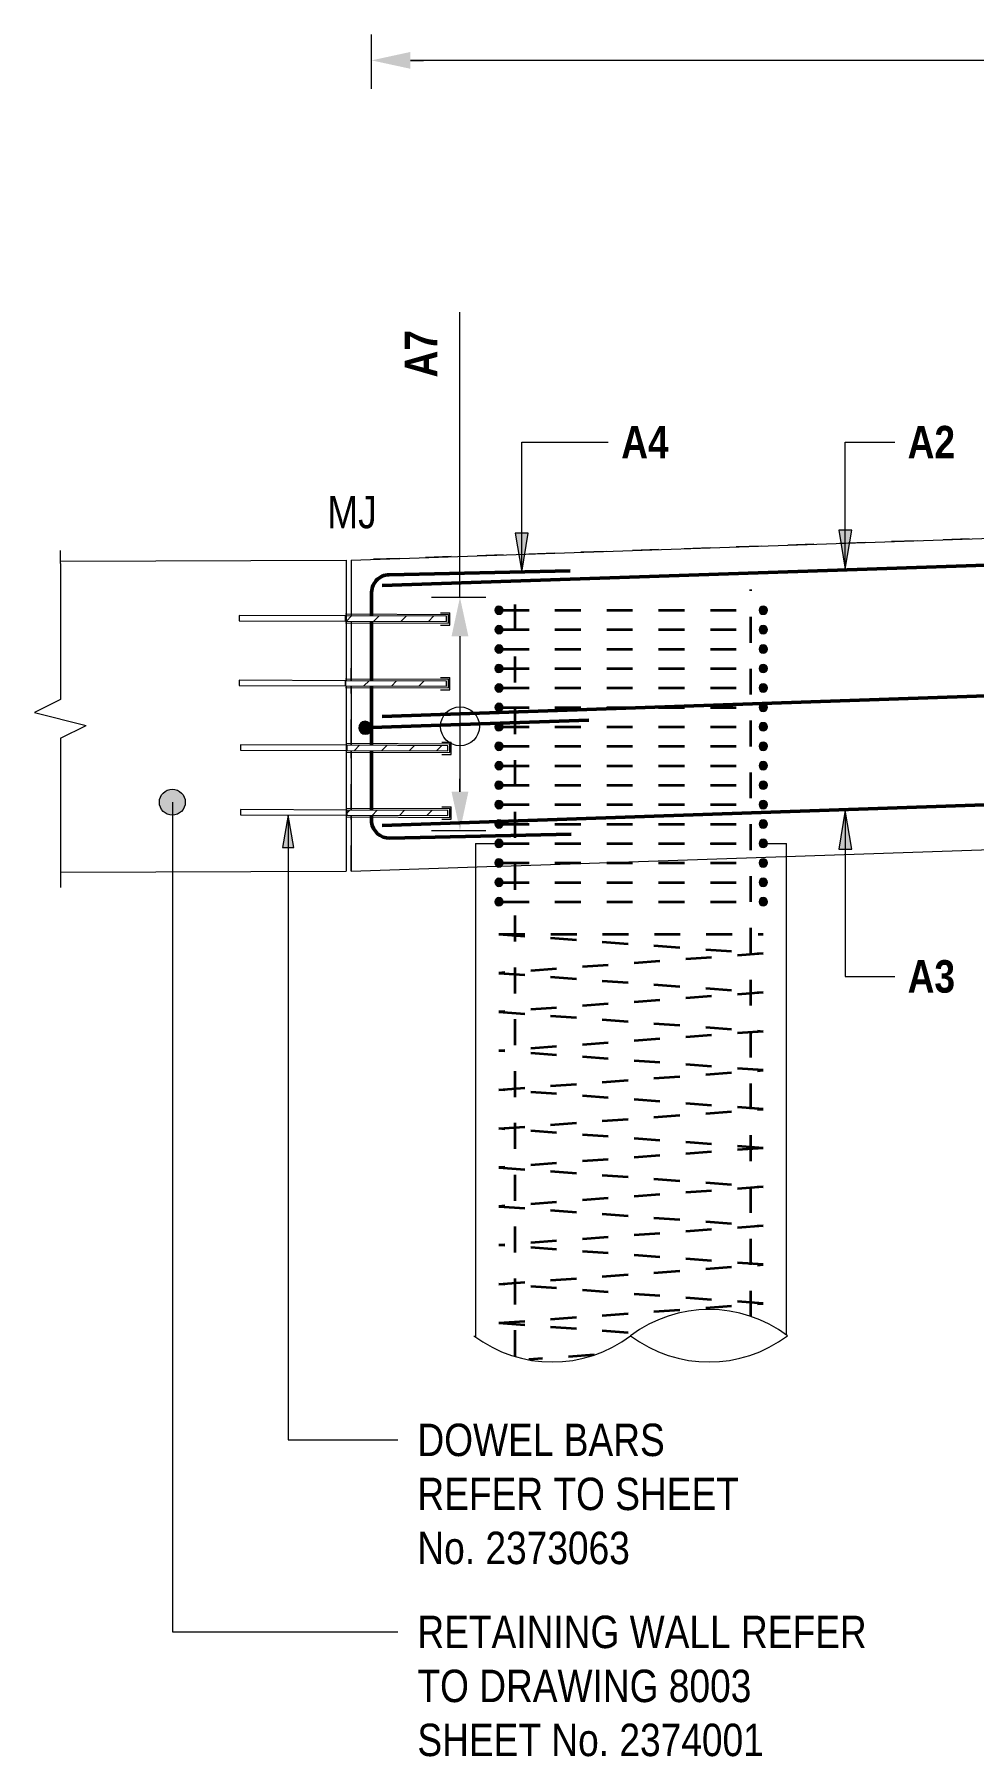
# Model space of a CAD drawing. Header units: metres. Extents: x 0 to 41, y -510 to 23.
# Drawn here: x 27.28 to 30.91, y 16.22 to 22.87 of the extents above; entities that cross this region are included whole.
import ezdxf

# ---------------------------------------------------------------- set-up
doc = ezdxf.new("R2010")
doc.units = ezdxf.units.M
doc.linetypes.add('JacobsCenter', pattern=[0.015, 0.009, -0.0015, 0.003, -0.0015])
doc.linetypes.add('JacobsDash', pattern=[0.0045, 0.003, -0.0015])
for name, color, linetype, lineweight in [('A-ANNO-NOTE', 7, 'Continuous', 9), ('A-DETL', 7, 'Continuous', 13), ('A-DETL-GENF', 7, 'Continuous', 9), ('G-ANNO-TEXT', 7, 'Continuous', 9), ('S-BEAM', 7, 'Continuous', 50), ('S-BEAM-HDLN', 7, 'JacobsDash', 18), ('S-FNDN', 7, 'Continuous', 50), ('S-FNDN-HDLN', 7, 'JacobsDash', 18)]:
    doc.layers.add(name, color=color, linetype=linetype, lineweight=lineweight)
doc.styles.add('Arial Narrow_5', font='ARIALN.TTF', dxfattribs={"height": 0.125})
doc.styles.add('Arial Narrow_B_2', font='ARIALNB.TTF', dxfattribs={"height": 0.125})
pattern_1 = [(45, (53.838435, 10.849), (-0.053033, 0.053033), [])]

# ---------------------------------------------------------------- blocks, each defined once
blk = doc.blocks.new('01_SFO_FRP_Pile_CastInPlace_CS_BR08 - CAST-IN-PLACE PILE - 1200-8661189-DRG-2873071 - ABUTMENT A1 REINFORCEMENT ELEVATION')
at = {"layer": 'S-FNDN', "lineweight": 13}
for p, q in [((1104.0323, 17.8482), (1104.0323, 19.6954)), ((1102.8323, 19.6544), (1102.8323, 17.8417))]:
    blk.add_line(p, q, dxfattribs=at)
at = {"layer": 'S-FNDN-HDLN', "lineweight": 13}
for p, q in [((1102.8323, 19.7453), (1102.8323, 19.6545)), ((1102.8323, 19.7453), (1102.9052, 19.7453)), ((1102.9382, 19.7453), (1103.9275, 19.7453)), ((1103.9595, 19.7453), (1104.0125, 19.7453)), ((1104.0125, 19.7453), (1104.0323, 19.7453)), ((1104.0323, 19.6955), (1104.0323, 19.7453))]:
    blk.add_line(p, q, dxfattribs=at)
blk = doc.blocks.new('03_SFR_ACS_Abutment_BR08_Retaining wall CS - ABUTMENT SOUTH WEST_B08-7985321-DRG-2873071 - ABUTMENT A1 REINFORCEMENT ELEVATION')
at = {"layer": 'S-BEAM', "lineweight": 13}
for p, q in [((1102.3524, 20.8387), (1112.332, 21.1799)), ((1102.3524, 20.8387), (1102.3523, 20.6232)), ((1102.3522, 20.6032), (1102.3521, 20.3732)), ((1102.3521, 20.3532), (1102.3519, 20.1241)), ((1102.3519, 20.1041), (1102.3517, 19.8741)), ((1102.3517, 19.8541), (1102.3515, 19.638)), ((1102.9321, 19.6578), (1104.9149, 19.7256)), ((1102.3515, 19.638), (1102.9134, 19.6572))]:
    blk.add_line(p, q, dxfattribs=at)
at = {"layer": 'S-BEAM-HDLN', "color": 8, "lineweight": 13, "true_color": 0x808080}
for p, q in [((1102.3528, 20.6232), (1102.353, 20.8387)), ((1102.3526, 20.3732), (1102.3528, 20.6032)), ((1102.3524, 20.1241), (1102.3526, 20.3532)), ((1102.3523, 19.8741), (1102.3524, 20.1041)), ((1102.3521, 19.638), (1102.3522, 19.8541))]:
    blk.add_line(p, q, dxfattribs=at)
blk = doc.blocks.new('S_Det_Reinf_Bar Section_2D Grey - N32-6361576-DRG-2873071 - ABUTMENT A1 REINFORCEMENT ELEVATION')
at = {"layer": 'A-DETL-GENF', "true_color": 0x808080}
blk.add_hatch(color=8, dxfattribs=at).paths.add_polyline_path([(1110.9223, 19.7778), (1110.9265, 19.7783), (1110.9303, 19.7799), (1110.9336, 19.7824), (1110.9362, 19.7858), (1110.9378, 19.7896), (1110.9383, 19.7938), (1110.9378, 19.7979), (1110.9362, 19.8018), (1110.9336, 19.8051), (1110.9303, 19.8076), (1110.9265, 19.8092), (1110.9223, 19.8098), (1110.9182, 19.8092), (1110.9143, 19.8076), (1110.911, 19.8051), (1110.9085, 19.8018), (1110.9069, 19.7979), (1110.9063, 19.7938), (1110.9069, 19.7896), (1110.9085, 19.7858), (1110.911, 19.7824), (1110.9143, 19.7799), (1110.9182, 19.7783)])
at = {"layer": 'A-DETL-GENF', "color": 8, "lineweight": 18, "true_color": 0x808080}
for start, end in [(0, 180), (180, 0)]:
    blk.add_arc((1110.9223, 19.7938), 0.016, start, end, dxfattribs=at)
blk = doc.blocks.new('S_Det_Reinf_Bar Section_2D Grey - N32-6361679-DRG-2873071 - ABUTMENT A1 REINFORCEMENT ELEVATION')
at = {"layer": 'A-DETL-GENF', "true_color": 0x808080}
blk.add_hatch(color=8, dxfattribs=at).paths.add_polyline_path([(1111.9423, 19.7778), (1111.9465, 19.7783), (1111.9503, 19.7799), (1111.9536, 19.7824), (1111.9562, 19.7858), (1111.9578, 19.7896), (1111.9583, 19.7938), (1111.9578, 19.7979), (1111.9562, 19.8018), (1111.9536, 19.8051), (1111.9503, 19.8076), (1111.9465, 19.8092), (1111.9423, 19.8098), (1111.9382, 19.8092), (1111.9343, 19.8076), (1111.931, 19.8051), (1111.9285, 19.8018), (1111.9269, 19.7979), (1111.9263, 19.7938), (1111.9269, 19.7896), (1111.9285, 19.7858), (1111.931, 19.7824), (1111.9343, 19.7799), (1111.9382, 19.7783)])
at = {"layer": 'A-DETL-GENF', "color": 8, "lineweight": 18, "true_color": 0x808080}
for start, end in [(0, 180), (180, 0)]:
    blk.add_arc((1111.9423, 19.7938), 0.016, start, end, dxfattribs=at)
blk = doc.blocks.new('S_Det_Reinf_Bar Section_2D Grey - N32-V18-DRG-2873071 - ABUTMENT A1 REINFORCEMENT ELEVATION')
at = {"layer": 'A-DETL-GENF', "true_color": 0x808080}
blk.add_hatch(color=8, dxfattribs=at).paths.add_polyline_path([(1102.9223, 19.9543), (1102.9265, 19.9549), (1102.9303, 19.9565), (1102.9336, 19.959), (1102.9362, 19.9623), (1102.9378, 19.9662), (1102.9381, 19.9717), (1102.9378, 19.9745), (1102.9362, 19.9783), (1102.9336, 19.9817), (1102.9303, 19.9842), (1102.9265, 19.9858), (1102.9223, 19.9863), (1102.9182, 19.9858), (1102.9143, 19.9842), (1102.911, 19.9817), (1102.9079, 19.977), (1102.9069, 19.9745), (1102.9063, 19.9703), (1102.9069, 19.9662), (1102.9085, 19.9623), (1102.911, 19.959), (1102.9143, 19.9565), (1102.9182, 19.9549)])
at = {"layer": 'A-DETL-GENF', "color": 8, "lineweight": 18, "true_color": 0x808080}
for start, end in [(0, 180), (180, 0)]:
    blk.add_arc((1102.9223, 19.9703), 0.016, start, end, dxfattribs=at)
blk = doc.blocks.new('S_Det_Reinf_Bar Section_2D Grey - N32-V19-DRG-2873071 - ABUTMENT A1 REINFORCEMENT ELEVATION')
at = {"layer": 'A-DETL-GENF', "true_color": 0x808080}
blk.add_hatch(color=8, dxfattribs=at).paths.add_polyline_path([(1103.9423, 19.9543), (1103.9465, 19.9549), (1103.9503, 19.9565), (1103.9536, 19.959), (1103.9562, 19.9623), (1103.9578, 19.9662), (1103.9581, 19.9717), (1103.9578, 19.9745), (1103.9562, 19.9783), (1103.9536, 19.9817), (1103.9503, 19.9842), (1103.9465, 19.9858), (1103.9423, 19.9863), (1103.9382, 19.9858), (1103.9343, 19.9842), (1103.931, 19.9817), (1103.9285, 19.9783), (1103.9269, 19.9745), (1103.9263, 19.9703), (1103.9269, 19.9662), (1103.9285, 19.9623), (1103.931, 19.959), (1103.9343, 19.9565), (1103.9382, 19.9549)])
at = {"layer": 'A-DETL-GENF', "color": 8, "lineweight": 18, "true_color": 0x808080}
for start, end in [(0, 180), (180, 0)]:
    blk.add_arc((1103.9423, 19.9703), 0.016, start, end, dxfattribs=at)
blk = doc.blocks.new('CS_DET_Rebar Combined - Multiple Bar-7574217-DRG-2873071 - ABUTMENT A1 REINFORCEMENT ELEVATION')
at = {"layer": 'A-DETL-GENF'}
blk.add_hatch(color=256, dxfattribs=at).paths.add_polyline_path([(1102.4073, 20.1666), (1102.4137, 20.1676), (1102.4196, 20.1704), (1102.4247, 20.1745), (1102.4285, 20.1798), (1102.4308, 20.1859), (1102.4314, 20.1924), (1102.4303, 20.1989), (1102.4276, 20.2048), (1102.4235, 20.2098), (1102.4182, 20.2136), (1102.4121, 20.2159), (1102.4056, 20.2165), (1102.3991, 20.2155), (1102.3932, 20.2128), (1102.3881, 20.2086), (1102.3844, 20.2033), (1102.3821, 20.1972), (1102.3814, 20.1907), (1102.3825, 20.1843), (1102.3852, 20.1783), (1102.3894, 20.1733), (1102.3947, 20.1695), (1102.4008, 20.1672)])
at = {"layer": 'A-DETL-GENF', "lineweight": 50}
blk.add_line((1102.4314, 20.1924), (1103.2696, 20.2211), dxfattribs=at)
at = {"layer": 'A-DETL-GENF'}
for start, end in [(1.95796, 181.95796), (181.95796, 1.95796)]:
    blk.add_arc((1102.4064, 20.1916), 0.025, start, end, dxfattribs=at)
blk = doc.blocks.new('T2DExtentArrowReinf2 - Extent-7964089-DRG-2873071 - ABUTMENT A1 REINFORCEMENT ELEVATION')
at = {"layer": 'A-DETL-GENF'}
for p, q in [((1102.4307, 22.6567), (1102.4307, 22.7667)), ((1112.1331, 22.7667), (1102.5807, 22.7667))]:
    blk.add_line(p, q, dxfattribs=at)
blk = doc.blocks.new('T2DExtentArrowReinf2 - Extent-7964361-DRG-2873071 - ABUTMENT A1 REINFORCEMENT ELEVATION')
at = {"layer": 'A-DETL-GENF'}
for p, q in [((1102.7818, 20.6948), (1102.6618, 20.6948)), ((1102.7718, 20.5448), (1102.7718, 19.9448)), ((1102.6618, 19.7948), (1102.7718, 19.7948))]:
    blk.add_line(p, q, dxfattribs=at)
blk = doc.blocks.new('BreakLine - BreakLine-7967000-DRG-2873071 - ABUTMENT A1 REINFORCEMENT ELEVATION')
at = {"layer": 'A-DETL-GENF', "lineweight": 13}
for p, q in [((1101.2295, 20.826), (1101.2295, 20.301)), ((1101.2295, 20.151), (1101.2295, 19.626))]:
    blk.add_line(p, q, dxfattribs=at)
blk = doc.blocks.new('CS_DET_Pile-Column_BreakLine - CS_Tubular BreakLine-8101063-DRG-2873071 - ABUTMENT A1 REINFORCEMENT ELEVATION')
at = {"layer": 'A-DETL-GENF', "lineweight": 18}
for centre, start, end in [((1103.7332, 17.4452), 52.95733, 127.04267), ((1103.1282, 18.2469), 232.95733, 307.04267), ((1103.7332, 18.2469), 232.95733, 307.04267)]:
    blk.add_arc(centre, 0.5021, start, end, dxfattribs=at)

msp = doc.modelspace()

# ---------------------------------------------------------------- hatches: boundary and pattern name
at = {"layer": 'A-ANNO-NOTE'}
for points in [[(28.7321, 22.7342), (28.7321, 22.7992), (28.5821, 22.7667)], [(28.8908, 20.5448), (28.9558, 20.5448), (28.9233, 20.6948), (28.899, 20.5826)], [(28.9233, 19.7948), (28.9558, 19.9448), (28.8908, 19.9448), (28.8997, 19.9035)]]:
    msp.add_hatch(color=256, dxfattribs=at).paths.add_polyline_path(points)
at = {"layer": 'A-DETL-GENF', "true_color": 0x888888}
h = msp.add_hatch(dxfattribs=at)
h.set_pattern_fill('FP_2', color=252, style=0, pattern_type=2)
h.set_pattern_definition(pattern_1)
h.paths.add_polyline_path([(28.8714, 20.6017), (28.8714, 20.6217), (28.4814, 20.6233), (28.4814, 20.6033)])
at = {"layer": 'A-DETL-GENF'}
h = msp.add_hatch(dxfattribs=at)
h.set_pattern_fill('FP_2', color=256, style=0, pattern_type=2)
h.set_pattern_definition(pattern_1)
h.paths.add_polyline_path([(28.8714, 20.3517), (28.8714, 20.3717), (28.4814, 20.3733), (28.4814, 20.3533)])
h = msp.add_hatch(dxfattribs=at)
h.set_pattern_fill('FP_2', color=256, style=0, pattern_type=2)
h.set_pattern_definition(pattern_1)
h.paths.add_polyline_path([(28.8764, 20.1026), (28.8764, 20.1226), (28.4864, 20.1242), (28.4864, 20.1042)])
at = {"layer": 'A-DETL-GENF', "true_color": 0x888888}
h = msp.add_hatch(dxfattribs=at)
h.set_pattern_fill('FP_2', color=252, style=0, pattern_type=2)
h.set_pattern_definition(pattern_1)
h.paths.add_polyline_path([(28.8764, 19.8526), (28.8764, 19.8726), (28.4864, 19.8742), (28.4864, 19.8542)])
at = {"layer": 'G-ANNO-TEXT'}
for points in [[(29.1619, 20.7923), (29.187, 20.9423), (29.1368, 20.9423)], [(30.4105, 20.804), (30.4356, 20.954), (30.3854, 20.954)], [(30.4105, 19.8737), (30.3854, 19.7237), (30.4356, 19.7237)], [(28.2605, 19.8551), (28.2384, 19.7301), (28.2825, 19.7301)]]:
    msp.add_hatch(color=256, dxfattribs=at).paths.add_polyline_path(points)
h = msp.add_hatch(color=256, dxfattribs=at)
edge = h.paths.add_edge_path()
edge.add_arc((27.8132, 19.9046), 0.05, 0, 360)

# ---------------------------------------------------------------- linework, layer by layer
at = {"layer": 'A-ANNO-NOTE'}
for p, q in [((28.5821, 22.6667), (28.5821, 22.8667)), ((28.7321, 22.7667), (28.7821, 22.7667)), ((29.0233, 20.6948), (28.8233, 20.6948)), ((28.9233, 20.5448), (28.9233, 20.4948)), ((28.9233, 19.9448), (28.9233, 19.9948)), ((28.8233, 19.7948), (29.0233, 19.7948))]:
    msp.add_line(p, q, dxfattribs=at)
at = {"layer": 'A-ANNO-NOTE', "lineweight": 13}
for p, q in [((27.3809, 20.826), (27.3809, 20.876)), ((27.3809, 20.301), (27.2809, 20.251)), ((27.2809, 20.251), (27.4809, 20.201)), ((27.3809, 20.151), (27.4809, 20.201)), ((27.3809, 19.626), (27.3809, 19.576))]:
    msp.add_line(p, q, dxfattribs=at)
at = {"layer": 'A-ANNO-NOTE'}
msp.add_circle((28.9233, 20.1972), 0.075, dxfattribs=at)
at = {"layer": 'A-DETL', "lineweight": 9}
for p, q in [((28.9233, 20.6948), (28.9233, 21.7948)), ((28.0715, 20.3749), (28.0714, 20.3549)), ((28.0714, 20.3549), (28.4814, 20.3533)), ((28.4814, 20.3733), (28.0715, 20.3749)), ((28.4814, 20.3533), (28.4814, 20.3733)), ((28.4814, 20.3468), (28.8791, 20.3452)), ((28.4815, 20.3808), (28.8792, 20.3792)), ((28.8791, 20.3452), (28.8792, 20.3792)), ((28.0765, 20.1258), (28.0764, 20.1058)), ((28.0764, 20.1058), (28.4864, 20.1042)), ((28.4864, 20.1242), (28.0765, 20.1258)), ((28.4864, 20.1042), (28.4864, 20.1242)), ((28.4864, 20.0977), (28.8841, 20.0961)), ((28.4865, 20.1317), (28.8842, 20.1301)), ((28.8841, 20.0961), (28.8842, 20.1301))]:
    msp.add_line(p, q, dxfattribs=at)
at = {"layer": 'A-DETL', "linetype": 'JacobsCenter'}
msp.add_line((38.484, 21.1799), (28.5038, 20.8387), dxfattribs=at)
at = {"layer": 'A-DETL', "lineweight": 50}
for p, q in [((38.3301, 21.0719), (28.6224, 20.74)), ((28.6504, 20.7823), (29.3487, 20.7974)), ((28.5821, 20.6229), (28.5821, 20.7077)), ((28.5821, 20.3729), (28.5821, 20.6029)), ((28.5821, 20.1238), (28.5821, 20.3529)), ((32.0856, 20.3534), (28.6224, 20.235)), ((28.5821, 19.8738), (28.5821, 20.1038)), ((31.0604, 19.8984), (28.6224, 19.815)), ((28.5821, 19.8278), (28.5821, 19.8538)), ((29.353, 19.7811), (28.6532, 19.766))]:
    msp.add_line(p, q, dxfattribs=at)
at = {"layer": 'A-DETL', "color": 8, "true_color": 0x808080}
for p, q in [((27.3809, 20.834), (28.4838, 20.8387)), ((28.4837, 20.8379), (28.4837, 20.3732)), ((28.4837, 20.3532), (28.4837, 19.6379)), ((27.3809, 19.634), (28.4837, 19.6387))]:
    msp.add_line(p, q, dxfattribs=at)
at = {"layer": 'A-DETL', "color": 8, "linetype": 'JacobsDash', "lineweight": 35, "true_color": 0x808080}
for p, q in [((29.1364, 17.7669), (29.1364, 20.7453)), ((30.0464, 17.9197), (30.0464, 20.7253)), ((29.0898, 20.6453), (30.0778, 20.6453)), ((29.0898, 20.5703), (30.0778, 20.5703)), ((29.0898, 20.4953), (30.0778, 20.4953)), ((29.0898, 20.4203), (30.0778, 20.4203)), ((29.0898, 20.3453), (30.0778, 20.3453)), ((29.0898, 20.2703), (30.0778, 20.2703)), ((29.0898, 20.1953), (30.0778, 20.1953)), ((29.0898, 20.1203), (30.0778, 20.1203)), ((29.0898, 20.0453), (30.0778, 20.0453)), ((29.0898, 19.9703), (30.0778, 19.9703)), ((29.0898, 19.8953), (30.0778, 19.8953)), ((29.0898, 19.8203), (30.0778, 19.8203)), ((29.0898, 19.7453), (30.0778, 19.7453)), ((29.0898, 19.6703), (30.0778, 19.6703)), ((29.0898, 19.5953), (30.0778, 19.5953)), ((29.0898, 19.5203), (30.0778, 19.5203)), ((29.0738, 19.3953), (30.0938, 19.3203)), ((29.0738, 19.3953), (30.0938, 19.3953)), ((30.0938, 19.3203), (29.0738, 19.2453)), ((29.0738, 19.2453), (30.0938, 19.1703)), ((30.0938, 19.1703), (29.0738, 19.0953)), ((29.0738, 19.0953), (30.0938, 19.0203)), ((30.0938, 19.0203), (29.0738, 18.9453)), ((30.0938, 18.8703), (29.0738, 18.9453)), ((29.0738, 18.7953), (30.0938, 18.8703)), ((30.0938, 18.7203), (29.0738, 18.7953)), ((29.0738, 18.6453), (30.0938, 18.7203)), ((30.0938, 18.5703), (29.0738, 18.6453)), ((30.0938, 18.5703), (29.0738, 18.4953)), ((29.0738, 18.4953), (30.0938, 18.4203)), ((30.0938, 18.4203), (29.0738, 18.3453)), ((29.0738, 18.3453), (30.0938, 18.2703)), ((30.0938, 18.2703), (29.0738, 18.1953)), ((30.0938, 18.1203), (29.0738, 18.1953)), ((29.0738, 18.0453), (30.0938, 18.1203)), ((30.0938, 17.9703), (29.0738, 18.0453)), ((29.0738, 17.8953), (30.0938, 17.9703)), ((29.0738, 17.8953), (29.5986, 17.8568)), ((29.4413, 17.7724), (29.1894, 17.7538))]:
    msp.add_line(p, q, dxfattribs=at)
at = {"layer": 'A-DETL', "color": 252, "lineweight": 9, "true_color": 0x888888}
for p, q in [((28.0715, 20.6249), (28.0714, 20.6049)), ((28.0714, 20.6049), (28.4814, 20.6033)), ((28.4814, 20.6233), (28.0715, 20.6249)), ((28.4814, 20.6033), (28.4814, 20.6233)), ((28.4815, 20.6308), (28.8792, 20.6292)), ((28.8791, 20.5952), (28.8792, 20.6292)), ((28.4814, 20.5968), (28.8791, 20.5952)), ((28.0765, 19.8758), (28.0764, 19.8558)), ((28.4864, 19.8742), (28.0765, 19.8758)), ((28.4864, 19.8542), (28.4864, 19.8742)), ((28.4865, 19.8817), (28.8842, 19.8801)), ((28.8841, 19.8461), (28.8842, 19.8801)), ((28.0764, 19.8558), (28.4864, 19.8542)), ((28.4864, 19.8477), (28.8841, 19.8461))]:
    msp.add_line(p, q, dxfattribs=at)
at = {"layer": 'A-DETL', "color": 252, "true_color": 0x888888}
for p, q in [((28.4814, 20.6233), (28.4814, 20.6033)), ((28.8714, 20.6217), (28.4814, 20.6233)), ((28.4814, 20.6033), (28.8714, 20.6017)), ((28.8486, 20.6358), (28.8843, 20.6357)), ((28.8714, 20.6017), (28.8714, 20.6217)), ((28.8841, 20.5877), (28.8843, 20.6357)), ((28.8485, 20.5878), (28.8841, 20.5877)), ((28.4864, 19.8742), (28.4864, 19.8542)), ((28.8764, 19.8726), (28.4864, 19.8742)), ((28.8536, 19.8867), (28.8893, 19.8866)), ((28.8764, 19.8526), (28.8764, 19.8726)), ((28.8891, 19.8386), (28.8893, 19.8866)), ((28.4864, 19.8542), (28.8764, 19.8526)), ((28.8535, 19.8388), (28.8891, 19.8386))]:
    msp.add_line(p, q, dxfattribs=at)
at = {"layer": 'A-DETL'}
for p, q in [((28.4814, 20.3733), (28.4814, 20.3533)), ((28.8714, 20.3717), (28.4814, 20.3733)), ((28.4814, 20.3533), (28.8714, 20.3517)), ((28.8485, 20.3378), (28.8841, 20.3377)), ((28.8486, 20.3858), (28.8843, 20.3857)), ((28.8714, 20.3517), (28.8714, 20.3717)), ((28.8841, 20.3377), (28.8843, 20.3857)), ((28.8536, 20.1367), (28.8893, 20.1366)), ((28.8891, 20.0886), (28.8893, 20.1366)), ((28.4864, 20.1242), (28.4864, 20.1042)), ((28.8764, 20.1226), (28.4864, 20.1242)), ((28.4864, 20.1042), (28.8764, 20.1026)), ((28.8535, 20.0888), (28.8891, 20.0886)), ((28.8764, 20.1026), (28.8764, 20.1226))]:
    msp.add_line(p, q, dxfattribs=at)
at = {"layer": 'A-DETL', "lineweight": 50}
for centre, start, end in [((28.652, 20.7123), 91.23959, 183.81361), ((28.6516, 19.8359), 186.70286, 271.23959)]:
    msp.add_arc(centre, 0.07, start, end, dxfattribs=at)
at = {"layer": 'G-ANNO-TEXT'}
for p, q in [((29.1619, 21.2939), (29.4957, 21.2939)), ((29.1619, 20.7923), (29.1619, 21.2939)), ((30.4105, 21.2939), (30.6012, 21.2939)), ((30.4105, 20.804), (30.4105, 21.2939)), ((29.187, 20.9423), (29.1368, 20.9423)), ((29.1368, 20.9423), (29.1619, 20.7923)), ((29.1619, 20.7923), (29.187, 20.9423)), ((30.4356, 20.954), (30.3854, 20.954)), ((30.3854, 20.954), (30.4105, 20.804)), ((30.4105, 20.804), (30.4356, 20.954)), ((27.8132, 19.9046), (27.8132, 16.7034)), ((30.4105, 19.8737), (30.3854, 19.7237)), ((30.4356, 19.7237), (30.4105, 19.8737)), ((30.4105, 19.8737), (30.4105, 19.2326)), ((28.2605, 19.8551), (28.2384, 19.7301)), ((28.2825, 19.7301), (28.2605, 19.8551)), ((28.2605, 19.8551), (28.2605, 17.4443)), ((28.2384, 19.7301), (28.2825, 19.7301)), ((30.3854, 19.7237), (30.4356, 19.7237)), ((30.4105, 19.2326), (30.6012, 19.2326)), ((28.2605, 17.4443), (28.684, 17.4443)), ((27.8132, 16.7034), (28.684, 16.7034))]:
    msp.add_line(p, q, dxfattribs=at)
msp.add_circle((27.8132, 19.9046), 0.05, dxfattribs=at)

# ---------------------------------------------------------------- block references
at = {"layer": 'A-DETL-GENF'}
for name in ['T2DExtentArrowReinf2 - Extent-7964089-DRG-2873071 - ABUTMENT A1 REINFORCEMENT ELEVATION', 'BreakLine - BreakLine-7967000-DRG-2873071 - ABUTMENT A1 REINFORCEMENT ELEVATION', 'T2DExtentArrowReinf2 - Extent-7964361-DRG-2873071 - ABUTMENT A1 REINFORCEMENT ELEVATION', 'CS_DET_Rebar Combined - Multiple Bar-7574217-DRG-2873071 - ABUTMENT A1 REINFORCEMENT ELEVATION', 'CS_DET_Pile-Column_BreakLine - CS_Tubular BreakLine-8101063-DRG-2873071 - ABUTMENT A1 REINFORCEMENT ELEVATION']:
    msp.add_blockref(name, (-1073.8486, 0), dxfattribs=at)
at = {"layer": 'A-DETL-GENF', "color": 8, "true_color": 0x808080}
for name, p in [('S_Det_Reinf_Bar Section_2D Grey - N32-6361576-DRG-2873071 - ABUTMENT A1 REINFORCEMENT ELEVATION', (-1081.8486, 0.8516)), ('S_Det_Reinf_Bar Section_2D Grey - N32-6361679-DRG-2873071 - ABUTMENT A1 REINFORCEMENT ELEVATION', (-1081.8486, 0.8516)), ('S_Det_Reinf_Bar Section_2D Grey - N32-6361576-DRG-2873071 - ABUTMENT A1 REINFORCEMENT ELEVATION', (-1081.8486, 0.7766)), ('S_Det_Reinf_Bar Section_2D Grey - N32-6361679-DRG-2873071 - ABUTMENT A1 REINFORCEMENT ELEVATION', (-1081.8486, 0.7766)), ('S_Det_Reinf_Bar Section_2D Grey - N32-6361576-DRG-2873071 - ABUTMENT A1 REINFORCEMENT ELEVATION', (-1081.8486, 0.7016)), ('S_Det_Reinf_Bar Section_2D Grey - N32-6361679-DRG-2873071 - ABUTMENT A1 REINFORCEMENT ELEVATION', (-1081.8486, 0.7016)), ('S_Det_Reinf_Bar Section_2D Grey - N32-6361576-DRG-2873071 - ABUTMENT A1 REINFORCEMENT ELEVATION', (-1081.8486, 0.6266)), ('S_Det_Reinf_Bar Section_2D Grey - N32-6361679-DRG-2873071 - ABUTMENT A1 REINFORCEMENT ELEVATION', (-1081.8486, 0.6266)), ('S_Det_Reinf_Bar Section_2D Grey - N32-6361576-DRG-2873071 - ABUTMENT A1 REINFORCEMENT ELEVATION', (-1081.8486, 0.5516)), ('S_Det_Reinf_Bar Section_2D Grey - N32-6361679-DRG-2873071 - ABUTMENT A1 REINFORCEMENT ELEVATION', (-1081.8486, 0.5516)), ('S_Det_Reinf_Bar Section_2D Grey - N32-6361576-DRG-2873071 - ABUTMENT A1 REINFORCEMENT ELEVATION', (-1081.8486, 0.4766)), ('S_Det_Reinf_Bar Section_2D Grey - N32-6361679-DRG-2873071 - ABUTMENT A1 REINFORCEMENT ELEVATION', (-1081.8486, 0.4766)), ('S_Det_Reinf_Bar Section_2D Grey - N32-6361576-DRG-2873071 - ABUTMENT A1 REINFORCEMENT ELEVATION', (-1081.8486, 0.4016)), ('S_Det_Reinf_Bar Section_2D Grey - N32-6361679-DRG-2873071 - ABUTMENT A1 REINFORCEMENT ELEVATION', (-1081.8486, 0.4016)), ('S_Det_Reinf_Bar Section_2D Grey - N32-6361576-DRG-2873071 - ABUTMENT A1 REINFORCEMENT ELEVATION', (-1081.8486, 0.3266)), ('S_Det_Reinf_Bar Section_2D Grey - N32-6361679-DRG-2873071 - ABUTMENT A1 REINFORCEMENT ELEVATION', (-1081.8486, 0.3266)), ('S_Det_Reinf_Bar Section_2D Grey - N32-6361576-DRG-2873071 - ABUTMENT A1 REINFORCEMENT ELEVATION', (-1081.8486, 0.2516)), ('S_Det_Reinf_Bar Section_2D Grey - N32-6361679-DRG-2873071 - ABUTMENT A1 REINFORCEMENT ELEVATION', (-1081.8486, 0.2516)), ('S_Det_Reinf_Bar Section_2D Grey - N32-V18-DRG-2873071 - ABUTMENT A1 REINFORCEMENT ELEVATION', (-1073.8486, 0)), ('S_Det_Reinf_Bar Section_2D Grey - N32-V19-DRG-2873071 - ABUTMENT A1 REINFORCEMENT ELEVATION', (-1073.8486, 0)), ('S_Det_Reinf_Bar Section_2D Grey - N32-6361576-DRG-2873071 - ABUTMENT A1 REINFORCEMENT ELEVATION', (-1081.8486, 0.1016)), ('S_Det_Reinf_Bar Section_2D Grey - N32-6361679-DRG-2873071 - ABUTMENT A1 REINFORCEMENT ELEVATION', (-1081.8486, 0.1016)), ('S_Det_Reinf_Bar Section_2D Grey - N32-6361576-DRG-2873071 - ABUTMENT A1 REINFORCEMENT ELEVATION', (-1081.8486, 0.0266)), ('S_Det_Reinf_Bar Section_2D Grey - N32-6361679-DRG-2873071 - ABUTMENT A1 REINFORCEMENT ELEVATION', (-1081.8486, 0.0266)), ('S_Det_Reinf_Bar Section_2D Grey - N32-6361576-DRG-2873071 - ABUTMENT A1 REINFORCEMENT ELEVATION', (-1081.8486, -0.0484)), ('S_Det_Reinf_Bar Section_2D Grey - N32-6361679-DRG-2873071 - ABUTMENT A1 REINFORCEMENT ELEVATION', (-1081.8486, -0.0484)), ('S_Det_Reinf_Bar Section_2D Grey - N32-6361576-DRG-2873071 - ABUTMENT A1 REINFORCEMENT ELEVATION', (-1081.8486, -0.1234)), ('S_Det_Reinf_Bar Section_2D Grey - N32-6361679-DRG-2873071 - ABUTMENT A1 REINFORCEMENT ELEVATION', (-1081.8486, -0.1234)), ('S_Det_Reinf_Bar Section_2D Grey - N32-6361576-DRG-2873071 - ABUTMENT A1 REINFORCEMENT ELEVATION', (-1081.8486, -0.1984)), ('S_Det_Reinf_Bar Section_2D Grey - N32-6361679-DRG-2873071 - ABUTMENT A1 REINFORCEMENT ELEVATION', (-1081.8486, -0.1984)), ('S_Det_Reinf_Bar Section_2D Grey - N32-6361576-DRG-2873071 - ABUTMENT A1 REINFORCEMENT ELEVATION', (-1081.8486, -0.2734)), ('S_Det_Reinf_Bar Section_2D Grey - N32-6361679-DRG-2873071 - ABUTMENT A1 REINFORCEMENT ELEVATION', (-1081.8486, -0.2734))]:
    msp.add_blockref(name, p, dxfattribs=at)
at = {"layer": 'S-BEAM-HDLN', "color": 8, "lineweight": 13, "true_color": 0x808080}
msp.add_blockref('03_SFR_ACS_Abutment_BR08_Retaining wall CS - ABUTMENT SOUTH WEST_B08-7985321-DRG-2873071 - ABUTMENT A1 REINFORCEMENT ELEVATION', (-1073.8486, 0), dxfattribs=at)
at = {"layer": 'S-FNDN-HDLN', "lineweight": 13}
msp.add_blockref('01_SFO_FRP_Pile_CastInPlace_CS_BR08 - CAST-IN-PLACE PILE - 1200-8661189-DRG-2873071 - ABUTMENT A1 REINFORCEMENT ELEVATION', (-1073.8486, 0), dxfattribs=at)

# ---------------------------------------------------------------- texts
at = {"layer": 'G-ANNO-TEXT', "char_height": 0.125, "attachment_point": 1, "bg_fill": 3, "box_fill_scale": 1, "bg_fill_color": 256, "bg_fill_true_color": 13158600, "bg_fill_transparency": 0}
for s, insert, style in [('A3', (30.6512, 19.2951), 'Arial Narrow_B_2'), ('DOWEL BARS', (28.759, 17.5068), 'Arial Narrow_5'), ('REFER TO SHEET ', (28.759, 17.2984), 'Arial Narrow_5'), ('No. 2373063', (28.759, 17.09), 'Arial Narrow_5')]:
    msp.add_mtext(s, dxfattribs=dict(at, insert=insert, style=style))
at = {"layer": 'G-ANNO-TEXT', "char_height": 0.125, "attachment_point": 1, "style": 'Arial Narrow_5', "bg_fill": 3, "box_fill_scale": 1, "bg_fill_color": 256, "bg_fill_transparency": 0}
for s, insert in [('RETAINING WALL REFER ', (28.759, 16.7659)), ('TO DRAWING 8003', (28.759, 16.5576)), ('SHEET No. 2374001', (28.759, 16.3492))]:
    msp.add_mtext(s, dxfattribs=dict(at, insert=insert))

# ---------------------------------------------------------------- next in the draw order: texts
at = {"layer": 'G-ANNO-TEXT', "insert": (28.7104, 21.5433), "char_height": 0.125, "attachment_point": 1, "rotation": 90, "style": 'Arial Narrow_B_2', "bg_fill": 3, "box_fill_scale": 1, "bg_fill_color": 256, "bg_fill_true_color": 13158600, "bg_fill_transparency": 0}
msp.add_mtext('A7', dxfattribs=at)
at = {"layer": 'G-ANNO-TEXT', "char_height": 0.125, "attachment_point": 1, "style": 'Arial Narrow_B_2', "bg_fill": 3, "box_fill_scale": 1, "bg_fill_color": 256, "bg_fill_true_color": 13158600, "bg_fill_transparency": 0}
for s, insert in [('A4', (29.5457, 21.3564)), ('A2', (30.6512, 21.3564))]:
    msp.add_mtext(s, dxfattribs=dict(at, insert=insert))
at = {"layer": 'G-ANNO-TEXT', "insert": (28.4112, 21.0865), "char_height": 0.125, "attachment_point": 1, "style": 'Arial Narrow_5', "bg_fill": 3, "box_fill_scale": 1, "bg_fill_color": 256, "bg_fill_transparency": 0}
msp.add_mtext('MJ', dxfattribs=at)

doc.saveas('drawing.dxf')
